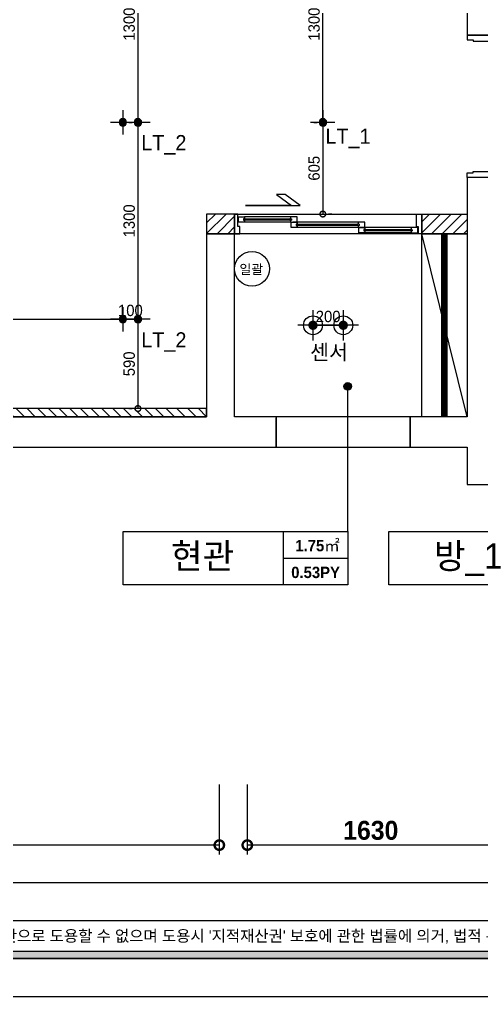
# Model space of a CAD drawing. Header units: inches. Extents: x 157163 to 245256, y -61743 to -20857.
# Drawn here: x 231228 to 234277, y -36207 to -29752 of the extents above; entities that cross this region are included whole.
import ezdxf
from ezdxf.enums import TextEntityAlignment as Align

# ---------------------------------------------------------------- set-up
doc = ezdxf.new("R2010")
doc.units = ezdxf.units.IN
doc.header["$LTSCALE"] = 50
doc.header["$MEASUREMENT"] = 0
doc.linetypes.add('HID', pattern=[2.5, 1.5, -1])
for name, color, linetype in [('0-ELC TEXT', 7, 'Continuous'), ('03-TEXT', 3, 'Continuous'), ('03-WAL NEW', 3, 'Continuous'), ('04-WIN', 4, 'Continuous'), ('06-FUR', 6, 'Continuous'), ('06-LIGHT', 4, 'Continuous'), ('07-DIM WAL', 5, 'Continuous'), ('3.기호.계단선', 30, 'Continuous'), ('CO-DO-FR', 7, 'Continuous'), ('CO-DOOR', 8, 'Continuous'), ('F-WALL1', 2, 'Continuous'), ('FORM(YOURNAME)-1', 1, 'Continuous'), ('FORM(YOURNAME)-11', 1, 'Continuous'), ('RC-LIGHT', 7, 'Continuous'), ('도면층8', 8, 'Continuous'), ('설비', 140, 'Continuous')]:
    doc.layers.add(name, color=color, linetype=linetype)
doc.styles.add('YOURNAME', font='HY울릉도M.TTF')
doc.styles.add('넥슨고딕', font='NEXONLv1GothicBold.ttf')
doc.styles.add('스타일1', font='HY울릉도M.TTF')
doc.styles.add('코레일둥고', font='Korail_Round_Gothic_Medium.ttf')
doc.dimstyles.new('30', dxfattribs={"dimscale": 30, "dimtxt": 2.5, "dimasz": 2.5, "dimexe": 1.25, "dimexo": 2, "dimtad": 1, "dimdec": 0, "dimtxsty": '스타일1', "dimblk": 'DOTSMALL', "dimcen": 2.5, "dimclrd": 1, "dimclre": 1, "dimclrt": 7, "dimadec": 0, "dimazin": 0, "dimtfac": 1, "dimtdec": 0, "dimtix": 1, "dimtmove": 0, "dimatfit": 3, "dimldrblk": 'DOTSMALL', "dimfxl": 1.25, "dimarcsym": 0})
doc.dimstyles.new('50', dxfattribs={"dimscale": 50, "dimtxt": 2.5, "dimasz": 2.5, "dimexe": 1.25, "dimexo": 2, "dimtad": 1, "dimdec": 0, "dimtxsty": '넥슨고딕', "dimblk": 'DOTSMALL', "dimcen": 2.5, "dimclrd": 1, "dimclre": 1, "dimclrt": 7, "dimadec": 0, "dimazin": 0, "dimtfac": 1, "dimtdec": 0, "dimtix": 1, "dimtmove": 0, "dimatfit": 3, "dimldrblk": 'DOTSMALL', "dimfxl": 1.25, "dimarcsym": 0})

# ---------------------------------------------------------------- blocks, each defined once
blk = doc.blocks.new('_DOTSMALL')
at = {"color": 0, "linetype": 'ByBlock', "const_width": 0.5}
blk.add_lwpolyline([(-0.0625, 0, 1), (0.0625, 0, 1)], format="xyb", close=True, dxfattribs=at)
blk = doc.blocks.new('*D62')
at = {"layer": '07-DIM WAL', "color": 1, "lineweight": -2, "transparency": 16777216}
for p, q in [((232731.3, -34806.9), (232731.3, -35269.4)), ((234361.3, -34806.9), (234361.3, -35269.4)), ((234361.3, -35206.9), (232731.3, -35206.9))]:
    blk.add_line(p, q, dxfattribs=at)
at = {"layer": 'Defpoints', "color": 0, "transparency": 16777216}
for p in [(232731.3, -34706.9), (234361.3, -34706.9), (232731.3, -35206.9)]:
    blk.add_point(p, dxfattribs=at)
at = {"layer": '07-DIM WAL', "color": 1, "lineweight": -2, "transparency": 16777216, "xscale": 125, "yscale": 125, "zscale": 125, "rotation": 180}
blk.add_blockref('_DOTSMALL', (232731.3, -35206.9), dxfattribs=at)
at = {"layer": '07-DIM WAL', "color": 1, "lineweight": -2, "transparency": 16777216, "xscale": 125, "yscale": 125, "zscale": 125}
blk.add_blockref('_DOTSMALL', (234361.3, -35206.9), dxfattribs=at)
at = {"layer": '07-DIM WAL', "color": 7, "transparency": 16777216, "insert": (233546.3, -35110), "char_height": 125, "attachment_point": 5, "style": '넥슨고딕'}
blk.add_mtext('1630', dxfattribs=at)
blk = doc.blocks.new('*D63')
at = {"layer": '07-DIM WAL', "color": 1, "lineweight": -2, "transparency": 16777216}
for p, q in [((227416.3, -34806.9), (227416.3, -35269.4)), ((232546.3, -34806.9), (232546.3, -35269.4)), ((232546.3, -35206.9), (227416.3, -35206.9))]:
    blk.add_line(p, q, dxfattribs=at)
at = {"layer": 'Defpoints', "color": 0, "transparency": 16777216}
for p in [(227416.3, -34706.9), (232546.3, -34706.9), (227416.3, -35206.9)]:
    blk.add_point(p, dxfattribs=at)
at = {"layer": '07-DIM WAL', "color": 1, "lineweight": -2, "transparency": 16777216, "xscale": 125, "yscale": 125, "zscale": 125, "rotation": 180}
blk.add_blockref('_DOTSMALL', (227416.3, -35206.9), dxfattribs=at)
at = {"layer": '07-DIM WAL', "color": 1, "lineweight": -2, "transparency": 16777216, "xscale": 125, "yscale": 125, "zscale": 125}
blk.add_blockref('_DOTSMALL', (232546.3, -35206.9), dxfattribs=at)
at = {"layer": '07-DIM WAL', "color": 7, "transparency": 16777216, "insert": (229981.3, -35110), "char_height": 125, "attachment_point": 5, "style": '넥슨고딕'}
blk.add_mtext('5130', dxfattribs=at)
blk = doc.blocks.new('VUDAUSEH')
at = {"layer": '04-WIN'}
blk.add_lwpolyline([(211422.3, -32576.9), (212307.3, -32576.9), (212307.3, -32376.9), (211422.3, -32376.9)], close=True, dxfattribs=at)
at = {"layer": 'CO-DO-FR'}
for points in [[(212882.3, -29854.9), (212682.3, -29854.9), (212682.3, -29884.9), (212722.3, -29884.9), (212722.3, -29894.9), (212842.3, -29894.9), (212842.3, -29884.9), (212882.3, -29884.9), (212882.3, -29854.9)], [(212882.3, -30794.9), (212682.3, -30794.9), (212682.3, -30764.9), (212722.3, -30764.9), (212722.3, -30754.9), (212842.3, -30754.9), (212842.3, -30764.9), (212882.3, -30764.9), (212882.3, -30794.9)]]:
    blk.add_lwpolyline(points, close=True, dxfattribs=at)
at = {"layer": 'F-WALL1'}
for p, q in [((212882.3, -30794.9), (212682.3, -30794.9)), ((212682.3, -30794.9), (212682.3, -32376.9)), ((212682.3, -32376.9), (212307.3, -32376.9)), ((212307.3, -32376.9), (212307.3, -32576.9)), ((212307.3, -32576.9), (212682.3, -32576.9)), ((212682.3, -32576.9), (212682.3, -32824.9)), ((212682.3, -32824.9), (214582.3, -32824.9))]:
    blk.add_line(p, q, dxfattribs=at)
for points in [[(216152.3, -28374.9), (215952.3, -28374.9), (215952.3, -29699.9), (212682.3, -29699.9), (212682.3, -29854.9), (215977.3, -29854.9), (215977.3, -30482.9), (216152.3, -30482.9), (216152.3, -29669.9), (216462.3, -29669.9), (216462.3, -28974.9), (216152.3, -28974.9), (216152.3, -28374.9)], [(211422.3, -32376.9), (211147.3, -32376.9), (211147.3, -31166.9), (210962.3, -31166.9), (210962.3, -32376.9), (205917.3, -32376.9), (205917.3, -32116.9), (205716.3, -32116.9), (205716.3, -32576.9), (211422.3, -32576.9), (211422.3, -32383.2)]]:
    blk.add_lwpolyline(points, dxfattribs=at)
blk = doc.blocks.new('cjswjdeh')
at = {"layer": '03-WAL NEW'}
h = blk.add_hatch(dxfattribs=at)
h.set_pattern_fill('_USER', color=256, scale=50, angle=225, pattern_type=0)
h.set_pattern_definition([(225, (16497.097, -27645.146), (35.355339, -35.355339), [])])
h.paths.add_polyline_path([(232462.3, -31166.9), (232647.3, -31166.9), (232647.3, -31036.9), (232462.3, -31036.9)])
h.paths.add_polyline_path([(233882.3, -31036.9), (234182.3, -31036.9), (234182.3, -31166.9), (233882.3, -31166.9)])
h.paths.add_polyline_path([(232266.7, -31206.9), (232266.7, -30996.9), (232419.7, -30996.9), (232419.7, -31206.9)], flags=9)
h.paths.add_polyline_path([(232449.8, -30732.4), (232659.9, -30732.4), (232659.9, -30885.4), (232449.8, -30885.4)], flags=9)
h.paths.add_polyline_path([(233923.6, -30732.4), (234141.1, -30732.4), (234141.1, -30885.4), (233923.6, -30885.4)], flags=9)
h.paths.add_polyline_path([(233127.6, -30732.4), (233402.1, -30732.4), (233402.1, -30885.4), (233127.6, -30885.4)], flags=9)
at = {"layer": '3.기호.계단선'}
h = blk.add_hatch(dxfattribs=at)
h.set_pattern_fill('_USER', color=8, scale=50, angle=135, pattern_type=0)
h.set_pattern_definition([(135, (21452.88, 371.787), (-35.355339, -35.355339), [])])
h.paths.add_polyline_path([(227417.3, -32376.9), (232462.3, -32376.9), (232462.3, -32321.9), (227417.3, -32321.9)])
at = {"layer": '03-WAL NEW'}
for points in [[(232462.3, -31166.9), (232647.3, -31166.9), (232647.3, -31036.9), (232462.3, -31036.9)], [(233882.3, -31036.9), (234182.3, -31036.9), (234182.3, -31166.9), (233882.3, -31166.9)]]:
    blk.add_lwpolyline(points, close=True, dxfattribs=at)
at = {"layer": '06-FUR', "color": 8}
blk.add_lwpolyline([(234182.3, -32376.9), (233882.3, -32376.9), (233882.3, -31166.9), (234182.3, -31166.9), (234182.3, -32376.9), (233882.3, -31166.9)], dxfattribs=at)
at = {"layer": '3.기호.계단선', "color": 8}
blk.add_lwpolyline([(227417.3, -32376.9), (232462.3, -32376.9), (232462.3, -32321.9), (227417.3, -32321.9)], close=True, dxfattribs=at)
at = {"layer": 'CO-DOOR', "color": 8}
blk.add_lwpolyline([(232718.6, -30980.4), (233080.8, -30980.4), (232982.2, -30908.1), (232923.9, -30908.1), (233022.5, -30980.4), (232718.6, -30980.4)], close=True, dxfattribs=at)
at = {"layer": '도면층8', "color": 8}
for p, q in [((232647.3, -31036.9), (233882.3, -31036.9)), ((233016.7, -31055.9), (232713.4, -31055.9)), ((233016.7, -31090.9), (232713.4, -31090.9)), ((233463, -31090.9), (233030.9, -31090.9)), ((233882.3, -31166.9), (232647.3, -31166.9)), ((233507.4, -31126), (233030.9, -31126)), ((233812.8, -31161.8), (233466.5, -31161.1)), ((233812.8, -31126.7), (233507.4, -31126)), ((233847.3, -31118.8), (233847.3, -31121.3))]:
    blk.add_line(p, q, dxfattribs=at)
for points in [[(232647.3, -31156.3), (232647.3, -31166.9), (232682.4, -31166.9), (232682.4, -31118.9), (232667.7, -31118.9), (232667.7, -31036.9), (232647.3, -31036.9), (232647.3, -31156.3)], [(233882.3, -31041.9), (233882.3, -31166.9), (233862, -31166.9), (233862, -31121.3), (233847.3, -31121.3), (233847.3, -31036.9), (233882.3, -31036.9), (233882.3, -31041.9)], [(232713.4, -31066.6), (232716.6, -31068.2), (232717.2, -31069.4), (232717.8, -31071.1)], [(232713.4, -31080.2), (232716.6, -31078.6), (232717.2, -31077.4), (232717.8, -31075.7)], [(232717.8, -31075.7), (233012.2, -31075.7), (233012.2, -31071.1), (232717.8, -31071.1), (232717.8, -31075.7), (232717.8, -31071.1)], [(233016.7, -31066.6), (233013.5, -31068.2), (233012.9, -31069.4), (233012.2, -31071.1)], [(233016.7, -31080.2), (233013.5, -31078.6), (233012.9, -31077.4), (233012.2, -31075.7)], [(233061.1, -31101.7), (233064.3, -31103.3), (233064.9, -31104.5), (233065.6, -31106.1)], [(233061.1, -31115.3), (233064.3, -31113.6), (233064.9, -31112.5), (233065.6, -31110.8)], [(233065.6, -31110.8), (233458.6, -31110.8), (233458.6, -31106.1), (233065.6, -31106.1), (233065.6, -31110.8), (233065.6, -31106.1)], [(233463, -31101.7), (233459.8, -31103.3), (233459.2, -31104.5), (233458.6, -31106.1)], [(233463, -31115.3), (233459.8, -31113.6), (233459.2, -31112.5), (233458.6, -31110.8)], [(233507.4, -31136.8), (233510.7, -31138.4), (233511.3, -31139.6), (233511.9, -31141.2)], [(233507.4, -31150.3), (233510.7, -31148.7), (233511.3, -31147.6), (233511.9, -31145.9)], [(233511.9, -31145.9), (233816.9, -31145.9), (233816.9, -31141.2), (233511.9, -31141.2), (233511.9, -31145.9), (233511.9, -31141.2)], [(233812.8, -31137.5), (233809.6, -31139.1), (233809, -31140.3), (233808.3, -31141.9)], [(233812.8, -31151.1), (233809.6, -31149.4), (233809, -31148.3), (233808.3, -31146.6)]]:
    blk.add_lwpolyline(points, dxfattribs=at)
for points in [[(232713.4, -31079.3), (232713.4, -31090.9), (232672.5, -31090.9), (232672.5, -31055.9), (232713.4, -31055.9), (232713.4, -31067.6), (232706.9, -31069.6), (232706.9, -31077.2)], [(233061.1, -31055.9), (233016.7, -31055.9), (233016.7, -31067.6), (233023.2, -31069.6), (233023.2, -31077.2), (233016.7, -31079.3), (233016.7, -31090.9), (233061.1, -31090.9)], [(233061.1, -31114.3), (233061.1, -31126), (233020.2, -31126), (233020.2, -31090.9), (233061.1, -31090.9), (233061.1, -31102.6), (233054.6, -31104.7), (233054.6, -31112.3)], [(233507.4, -31090.9), (233463, -31090.9), (233463, -31102.6), (233469.5, -31104.7), (233469.5, -31112.3), (233463, -31114.3), (233463, -31126), (233507.4, -31126)], [(233507.4, -31149.4), (233507.4, -31161.1), (233466.5, -31161.1), (233466.5, -31126), (233507.4, -31126), (233507.4, -31137.7), (233501, -31139.8), (233501, -31147.3)], [(233857.2, -31126.7), (233812.8, -31126.7), (233812.8, -31138.4), (233819.3, -31140.5), (233819.3, -31148.1), (233812.8, -31150.1), (233812.8, -31161.8), (233857.2, -31161.8)]]:
    blk.add_lwpolyline(points, close=True, dxfattribs=at)
blk.add_blockref('VUDAUSEH', (21500, 0))
blk = doc.blocks.new('1')
at = {"linetype": 'Continuous'}
h = blk.add_hatch(color=4, dxfattribs=at)
h.dxf.hatch_style = 1
edge = h.paths.add_edge_path()
edge.add_arc((11539653, -14273504), 37.5, 0, 360)
at = {"color": 1, "linetype": 'Continuous'}
for p, q in [((11539653, -14273637), (11539653, -14273370)), ((11539520, -14273504), (11539787, -14273504))]:
    blk.add_line(p, q, dxfattribs=at)
at = {"color": 4, "linetype": 'Continuous'}
for radius in [41.5, 37.5]:
    blk.add_circle((11539653, -14273504), radius, dxfattribs=at)
blk = doc.blocks.new('hallogen')
h = blk.add_hatch(color=256)
h.dxf.hatch_style = 1
edge = h.paths.add_edge_path()
edge.add_arc((48591.7, 60854.3), 31.2, 0, 360, ccw=False)
at = {"color": 1, "linetype": 'Continuous'}
for p, q in [((48591.7, 60954.3), (48591.7, 60754.3)), ((48691.7, 60854.3), (48491.7, 60854.3))]:
    blk.add_line(p, q, dxfattribs=at)
at = {"color": 4, "linetype": 'Continuous'}
blk.add_circle((48591.7, 60854.3), 62.5, dxfattribs=at)
blk = doc.blocks.new('*D96')
at = {"layer": '07-DIM WAL', "color": 1, "lineweight": -2, "transparency": 16777216}
for p, q in [((233229.8, -30431.9), (233229.8, -29131.9)), ((233289.8, -29131.9), (233267.3, -29131.9)), ((233169.8, -30431.9), (233192.3, -30431.9))]:
    blk.add_line(p, q, dxfattribs=at)
at = {"layer": 'Defpoints', "color": 0, "transparency": 16777216}
for p in [(233229.8, -29131.9), (233229.8, -29131.9), (233229.8, -30431.9)]:
    blk.add_point(p, dxfattribs=at)
at = {"layer": '07-DIM WAL', "color": 1, "lineweight": -2, "transparency": 16777216, "xscale": 75, "yscale": 75, "zscale": 75}
for p, rotation in [((233229.8, -29131.9), 90), ((233229.8, -30431.9), 270)]:
    blk.add_blockref('_DOTSMALL', p, dxfattribs=dict(at, rotation=rotation))
at = {"layer": '07-DIM WAL', "color": 7, "transparency": 16777216, "insert": (233172.1, -29781.9), "char_height": 75, "attachment_point": 5, "rotation": 90, "style": '스타일1'}
blk.add_mtext('1300', dxfattribs=at)
blk = doc.blocks.new('*D97')
at = {"layer": '07-DIM WAL', "color": 1, "lineweight": -2, "transparency": 16777216}
for p, q in [((233169.8, -30431.9), (233192.3, -30431.9)), ((233229.8, -30431.9), (233229.8, -31036.9)), ((233289.8, -31036.9), (233267.3, -31036.9))]:
    blk.add_line(p, q, dxfattribs=at)
at = {"layer": 'Defpoints', "color": 0, "transparency": 16777216}
for p in [(233229.8, -30431.9), (233229.8, -31036.9), (233229.8, -31036.9)]:
    blk.add_point(p, dxfattribs=at)
at = {"layer": '07-DIM WAL', "color": 1, "lineweight": -2, "transparency": 16777216, "xscale": 75, "yscale": 75, "zscale": 75}
for p, rotation in [((233229.8, -30431.9), 90), ((233229.8, -31036.9), 270)]:
    blk.add_blockref('_DOTSMALL', p, dxfattribs=dict(at, rotation=rotation))
at = {"layer": '07-DIM WAL', "color": 7, "transparency": 16777216, "insert": (233172.1, -30734.4), "char_height": 75, "attachment_point": 5, "rotation": 90, "style": '스타일1'}
blk.add_mtext('605', dxfattribs=at)
blk = doc.blocks.new('*D108')
at = {"layer": '07-DIM WAL', "color": 1, "lineweight": -2, "transparency": 16777216}
for p, q in [((231949.3, -29131.9), (231971.8, -29131.9)), ((232009.3, -29131.9), (232009.3, -30431.9)), ((231949.3, -30431.9), (231971.8, -30431.9))]:
    blk.add_line(p, q, dxfattribs=at)
at = {"layer": 'Defpoints', "color": 0, "transparency": 16777216}
for p in [(232009.3, -29131.9), (232009.3, -30431.9), (232009.3, -30431.9)]:
    blk.add_point(p, dxfattribs=at)
at = {"layer": '07-DIM WAL', "color": 1, "lineweight": -2, "transparency": 16777216, "xscale": 75, "yscale": 75, "zscale": 75}
for p, rotation in [((232009.3, -29131.9), 90), ((232009.3, -30431.9), 270)]:
    blk.add_blockref('_DOTSMALL', p, dxfattribs=dict(at, rotation=rotation))
at = {"layer": '07-DIM WAL', "color": 7, "transparency": 16777216, "insert": (231951.6, -29781.9), "char_height": 75, "attachment_point": 5, "rotation": 90, "style": '스타일1'}
blk.add_mtext('1300', dxfattribs=at)
blk = doc.blocks.new('*D109')
at = {"layer": '07-DIM WAL', "color": 1, "lineweight": -2, "transparency": 16777216}
for p, q in [((231949.3, -30431.9), (231971.8, -30431.9)), ((232009.3, -30431.9), (232009.3, -31731.9)), ((232069.3, -31731.9), (232046.8, -31731.9))]:
    blk.add_line(p, q, dxfattribs=at)
at = {"layer": 'Defpoints', "color": 0, "transparency": 16777216}
for p in [(232009.3, -30431.9), (232009.3, -31731.9), (232009.3, -31731.9)]:
    blk.add_point(p, dxfattribs=at)
at = {"layer": '07-DIM WAL', "color": 1, "lineweight": -2, "transparency": 16777216, "xscale": 75, "yscale": 75, "zscale": 75}
for p, rotation in [((232009.3, -30431.9), 90), ((232009.3, -31731.9), 270)]:
    blk.add_blockref('_DOTSMALL', p, dxfattribs=dict(at, rotation=rotation))
at = {"layer": '07-DIM WAL', "color": 7, "transparency": 16777216, "insert": (231951.6, -31081.9), "char_height": 75, "attachment_point": 5, "rotation": 90, "style": '스타일1'}
blk.add_mtext('1300', dxfattribs=at)
blk = doc.blocks.new('*D110')
at = {"layer": '07-DIM WAL', "color": 1, "lineweight": -2, "transparency": 16777216}
for p, q in [((231949.3, -31731.9), (231971.8, -31731.9)), ((232009.3, -31731.9), (232009.3, -32321.9)), ((231949.3, -32321.9), (231971.8, -32321.9))]:
    blk.add_line(p, q, dxfattribs=at)
at = {"layer": 'Defpoints', "color": 0, "transparency": 16777216}
for p in [(232009.3, -31731.9), (232009.3, -32321.9), (232009.3, -32321.9)]:
    blk.add_point(p, dxfattribs=at)
at = {"layer": '07-DIM WAL', "color": 1, "lineweight": -2, "transparency": 16777216, "xscale": 75, "yscale": 75, "zscale": 75}
for p, rotation in [((232009.3, -31731.9), 90), ((232009.3, -32321.9), 270)]:
    blk.add_blockref('_DOTSMALL', p, dxfattribs=dict(at, rotation=rotation))
at = {"layer": '07-DIM WAL', "color": 7, "transparency": 16777216, "insert": (231951.6, -32026.9), "char_height": 75, "attachment_point": 5, "rotation": 90, "style": '스타일1'}
blk.add_mtext('590', dxfattribs=at)
blk = doc.blocks.new('*D111')
at = {"layer": '07-DIM WAL', "color": 1, "lineweight": -2, "transparency": 16777216}
for p, q in [((233164.8, -31711.9), (233164.8, -31734.4)), ((233364.8, -31711.9), (233364.8, -31734.4)), ((233164.8, -31771.9), (233364.8, -31771.9))]:
    blk.add_line(p, q, dxfattribs=at)
at = {"layer": 'Defpoints', "color": 0, "transparency": 16777216}
for p in [(233164.8, -31771.9), (233364.8, -31771.9), (233364.8, -31771.9)]:
    blk.add_point(p, dxfattribs=at)
at = {"layer": '07-DIM WAL', "color": 1, "lineweight": -2, "transparency": 16777216, "xscale": 75, "yscale": 75, "zscale": 75}
blk.add_blockref('_DOTSMALL', (233164.8, -31771.9), dxfattribs=at)
at = {"layer": '07-DIM WAL', "color": 1, "lineweight": -2, "transparency": 16777216, "xscale": 75, "yscale": 75, "zscale": 75, "rotation": 180}
blk.add_blockref('_DOTSMALL', (233364.8, -31771.9), dxfattribs=at)
at = {"layer": '07-DIM WAL', "color": 7, "transparency": 16777216, "insert": (233264.8, -31714.1), "char_height": 75, "attachment_point": 5, "style": '스타일1'}
blk.add_mtext('200', dxfattribs=at)
blk = doc.blocks.new('*D113')
at = {"layer": '07-DIM WAL', "color": 1, "lineweight": -2, "transparency": 16777216}
for p, q in [((231909.3, -31671.9), (231909.3, -31694.4)), ((230059.3, -31731.9), (231909.3, -31731.9)), ((230059.3, -31791.9), (230059.3, -31769.4))]:
    blk.add_line(p, q, dxfattribs=at)
at = {"layer": 'Defpoints', "color": 0, "transparency": 16777216}
for p in [(230059.3, -31731.9), (231909.3, -31731.9), (231909.3, -31731.9)]:
    blk.add_point(p, dxfattribs=at)
at = {"layer": '07-DIM WAL', "color": 1, "lineweight": -2, "transparency": 16777216, "xscale": 75, "yscale": 75, "zscale": 75, "rotation": 180}
blk.add_blockref('_DOTSMALL', (230059.3, -31731.9), dxfattribs=at)
at = {"layer": '07-DIM WAL', "color": 1, "lineweight": -2, "transparency": 16777216, "xscale": 75, "yscale": 75, "zscale": 75}
blk.add_blockref('_DOTSMALL', (231909.3, -31731.9), dxfattribs=at)
at = {"layer": '07-DIM WAL', "color": 7, "transparency": 16777216, "insert": (230984.3, -31674.1), "char_height": 75, "attachment_point": 5, "style": '스타일1'}
blk.add_mtext('1850', dxfattribs=at)
blk = doc.blocks.new('*D114')
at = {"layer": '07-DIM WAL', "color": 1, "lineweight": -2, "transparency": 16777216}
for p, q in [((231909.3, -31671.9), (231909.3, -31694.4)), ((232009.3, -31671.9), (232009.3, -31694.4)), ((231909.3, -31731.9), (232009.3, -31731.9))]:
    blk.add_line(p, q, dxfattribs=at)
at = {"layer": 'Defpoints', "color": 0, "transparency": 16777216}
for p in [(231909.3, -31731.9), (232009.3, -31731.9), (232009.3, -31731.9)]:
    blk.add_point(p, dxfattribs=at)
at = {"layer": '07-DIM WAL', "color": 1, "lineweight": -2, "transparency": 16777216, "xscale": 75, "yscale": 75, "zscale": 75}
blk.add_blockref('_DOTSMALL', (231909.3, -31731.9), dxfattribs=at)
at = {"layer": '07-DIM WAL', "color": 1, "lineweight": -2, "transparency": 16777216, "xscale": 75, "yscale": 75, "zscale": 75, "rotation": 180}
blk.add_blockref('_DOTSMALL', (232009.3, -31731.9), dxfattribs=at)
at = {"layer": '07-DIM WAL', "color": 7, "transparency": 16777216, "insert": (231959.3, -31674.1), "char_height": 75, "attachment_point": 5, "style": '스타일1'}
blk.add_mtext('100', dxfattribs=at)
blk = doc.blocks.new('FORM-ELEVATION')
at = {"layer": 'FORM(YOURNAME)-11'}
h = blk.add_hatch(color=256, dxfattribs=at)
h.dxf.hatch_style = 1
h.paths.add_polyline_path([(-10309, 35708), (71691, 35708), (71691, 35508), (-10309, 35508)])
h.paths.add_polyline_path([(-10309, -21492), (71691, -21492), (71691, -21692), (-10309, -21692)])
at = {"layer": 'Defpoints', "color": 158}
blk.add_line((62481, -20692), (-10309, -20692), dxfattribs=at)
for points in [[(-10309, -21692), (71691, -21692), (71691, 35708), (-10309, 35708)], [(-8309, 33708), (61071, 33708), (61071, -19692), (-8309, -19692)]]:
    blk.add_lwpolyline(points, close=True, dxfattribs=at)
at = {"layer": 'FORM(YOURNAME)-11', "color": 250}
blk.add_lwpolyline([(-11309, -22692), (72691, -22692), (72691, 36708), (-11309, 36708)], close=True, dxfattribs=at)
at = {"layer": 'FORM(YOURNAME)-11'}
blk.add_lwpolyline([(-10309, -21492), (71691, -21492), (71691, -21692), (-10309, -21692)], close=True, dxfattribs=at)
at = {"layer": 'FORM(YOURNAME)-11', "color": 1, "style": 'YOURNAME'}
blk.add_text("- 본 도서는 어떠한 경우에도 무단으로 도용할 수 없으며 도용시 '지적재산권' 보호에 관한 법률에 의거, 법적 분쟁이 발생합니다.  또한 본 도서에 관한 모든 저작권은 당사에 있습니다. -", height=300, dxfattribs=at).set_placement((28146, -21092), align=Align.MIDDLE_CENTER)
at = {"layer": 'FORM(YOURNAME)-11', "color": 3, "style": 'YOURNAME'}
for tag, height, p in [('1', 450, (71041, -1219)), ('2', 450, (71041, -1863)), ('3', 450, (71041, -3150)), ('4', 450, (71041, -5081)), ('5', 515, (71041, -7398)), ('6', 515, (71041, -9650)), ('7', 515, (71041, -11903)), ('8', 515, (71041, -14155)), ('9', 515, (71041, -16408)), ('10', 515, (66791, -18596)), ('11', 515, (71041, -18660)), ('12', 515, (66791, -20848)), ('13', 515, (71041, -20848))]:
    blk.add_attdef(tag, text='', height=height, dxfattribs=at).set_placement(p, align=Align.MIDDLE_RIGHT)

msp = doc.modelspace()

# ---------------------------------------------------------------- hatches: boundary and pattern name
at = {"layer": '0-ELC TEXT'}
h = msp.add_hatch(color=256, dxfattribs=at)
h.dxf.hatch_style = 1
edge = h.paths.add_edge_path()
edge.add_arc((233393.9, -32175.7), 25, -90, 270, ccw=False)
h = msp.add_hatch(color=256, dxfattribs=at)
h.dxf.hatch_style = 1
edge = h.paths.add_edge_path()
edge.add_arc((233393.9, -32175.7), 25, -90, 270, ccw=False)

# ---------------------------------------------------------------- linework, layer by layer
for p, q in [((233393.9, -33133.5), (233393.9, -32175.7)), ((232969.2, -33487.3), (232969.2, -33133.5)), ((232969.2, -33310.4), (233393.9, -33310.4))]:
    msp.add_line(p, q, dxfattribs=at)
for points in [[(231912, -33133.5), (233393.9, -33133.5), (233393.9, -33487.3), (231912, -33487.3)], [(233664.9, -33133.5), (235146.8, -33133.5), (235146.8, -33487.3), (233664.9, -33487.3)]]:
    msp.add_lwpolyline(points, close=True, dxfattribs=at)
msp.add_circle((233393.9, -32175.7), 25, dxfattribs=at)
msp.add_circle((233393.9, -32175.7), 25, dxfattribs=at)
at = {"layer": '06-LIGHT', "color": 10, "linetype": 'HID', "const_width": 43.2}
msp.add_lwpolyline([(234032.3, -32376.9), (234032.3, -31166.9)], dxfattribs=at)
at = {"layer": '설비', "color": 10}
msp.add_circle((232762.3, -31398.6), 115, dxfattribs=at)

# ---------------------------------------------------------------- block references
msp.add_blockref('cjswjdeh', (0, 0))
at = {"layer": 'FORM(YOURNAME)-1', "xscale": 0.2500000000000001, "yscale": 0.2500000000000001, "zscale": 0.2500000000000001}
msp.add_blockref('FORM-ELEVATION', (226583.5, -30533.9), dxfattribs=at)
at = {"layer": 'RC-LIGHT', "xscale": -0.6024096385271789, "yscale": 0.6024096385271789, "zscale": 0.6024096385271789}
for p, rotation in [((-8366586.9, 6921166.6), 89.99999999999993), ((-8366486.9, 6921166.6), 89.99999999999993), ((-8365266.4, 6921166.6), 89.9999999999999), ((-8366586.9, 6919866.6), 89.99999999999991), ((-8366486.9, 6919866.6), 89.99999999999993)]:
    msp.add_blockref('1', p, dxfattribs=dict(at, rotation=rotation))
at = {"layer": 'RC-LIGHT'}
for p in [(184573.1, -92626.2), (184773.1, -92626.2)]:
    msp.add_blockref('hallogen', p, dxfattribs=at)

# ---------------------------------------------------------------- texts
at = {"layer": '03-TEXT'}
for s, height, style, p in [('1.75㎡', 75, '넥슨고딕', (233194.8, -33265.3)), ('현관', 166.67, '코레일둥고', (232436.2, -33379.8)), ('방_1', 166.67, '코레일둥고', (234189.1, -33379.8)), ('0.53PY', 75, '넥슨고딕', (233182, -33442.2))]:
    msp.add_text(s, height=height, dxfattribs=dict(at, style=style)).set_placement(p, align=Align.CENTER)
at = {"layer": '설비', "color": 30, "style": '코레일둥고'}
for s, p in [('LT_2', (232031.1, -30614.9)), ('LT_1', (233246.6, -30572.8)), ('LT_2', (232031.1, -31918.4)), ('센서', (233145.4, -31999.6))]:
    msp.add_text(s, height=100, dxfattribs=at).set_placement(p)
at = {"layer": '설비', "color": 10, "style": '코레일둥고'}
msp.add_text('일괄', height=62.5, dxfattribs=at).set_placement((232679.2, -31433.3))

# ---------------------------------------------------------------- dimensions: what is measured, and where the dimension line sits
at = {"layer": '07-DIM WAL'}
for base, p1, p2, picture, middle in [((232009.3, -30431.9), (232009.3, -29131.9), (232009.3, -30431.9), '*D108', (231951.6, -29781.9)), ((233229.8, -29131.9), (233229.8, -30431.9), (233229.8, -29131.9), '*D96', (233172.1, -29781.9)), ((232009.3, -31731.9), (232009.3, -30431.9), (232009.3, -31731.9), '*D109', (231951.6, -31081.9)), ((233229.8, -31036.9), (233229.8, -30431.9), (233229.8, -31036.9), '*D97', (233172.1, -30734.4)), ((232009.3, -32321.9), (232009.3, -31731.9), (232009.3, -32321.9), '*D110', (231951.6, -32026.9))]:
    dim = msp.add_linear_dim(base=base, p1=p1, p2=p2, angle=90, dimstyle='30', dxfattribs=at)
    dim.commit()
    dim.dimension.update_dxf_attribs({"geometry": picture, "text_midpoint": middle})
for base, p1, p2, dimstyle, picture, middle in [((231909.3, -31731.9), (230059.3, -31731.9), (231909.3, -31731.9), '30', '*D113', (230984.3, -31674.1)), ((232009.3, -31731.9), (231909.3, -31731.9), (232009.3, -31731.9), '30', '*D114', (231959.3, -31674.1)), ((233364.8, -31771.9), (233164.8, -31771.9), (233364.8, -31771.9), '30', '*D111', (233264.8, -31714.1)), ((227416.3, -35206.9), (232546.3, -34706.9), (227416.3, -34706.9), '50', '*D63', (229981.3, -35110)), ((232731.3, -35206.9), (234361.3, -34706.9), (232731.3, -34706.9), '50', '*D62', (233546.3, -35110))]:
    dim = msp.add_linear_dim(base=base, p1=p1, p2=p2, dimstyle=dimstyle, dxfattribs=at)
    dim.commit()
    dim.dimension.update_dxf_attribs({"geometry": picture, "text_midpoint": middle})

doc.saveas('drawing.dxf')
